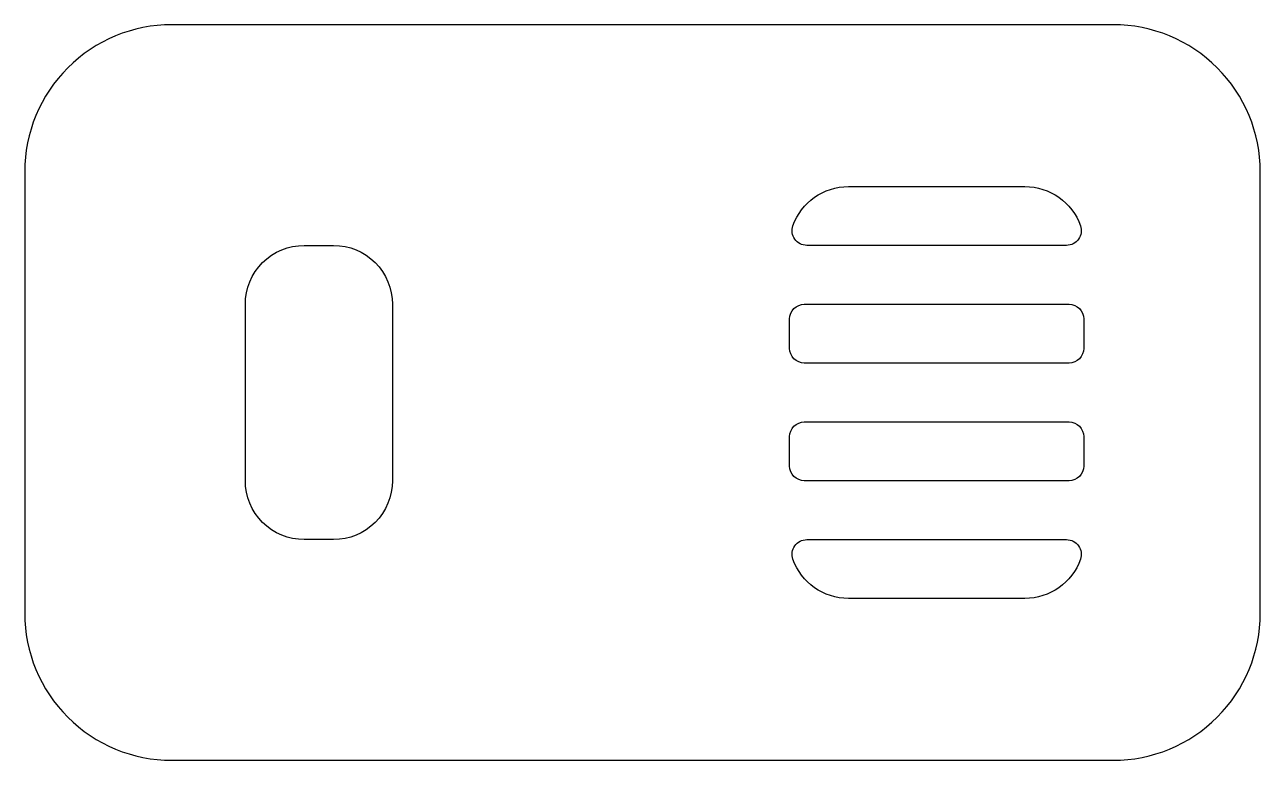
# Model space of a CAD drawing. Header units: millimetres. Extents: x -37 to 5, y -5 to 20.
import ezdxf

# ---------------------------------------------------------------- set-up
doc = ezdxf.new("R2010")
doc.units = ezdxf.units.MM

msp = doc.modelspace()

# ---------------------------------------------------------------- linework, layer by layer
for points in [[(0, 20), (-32, 20, 0.414214), (-37, 15), (-37, 0, 0.414214), (-32, -5), (0, -5, 0.414214), (5, 0), (5, 15, 0.414214)], [(-10.886, 13.167, -0.317837), (-9, 14.5), (-3, 14.5, -0.317837), (-1.114, 13.167, -0.517638), (-1.586, 12.5), (-10.414, 12.5, -0.517638)], [(-29.5, 10.5, -0.414214), (-27.5, 12.5), (-26.5, 12.5, -0.414214), (-24.5, 10.5), (-24.5, 4.5, -0.414214), (-26.5, 2.5), (-27.5, 2.5, -0.414214), (-29.5, 4.5)], [(-1, 9, -0.414214), (-1.5, 8.5), (-10.5, 8.5, -0.414214), (-11, 9), (-11, 10, -0.414214), (-10.5, 10.5), (-1.5, 10.5, -0.414214), (-1, 10)], [(-1, 5, -0.414214), (-1.5, 4.5), (-10.5, 4.5, -0.414214), (-11, 5), (-11, 6, -0.414214), (-10.5, 6.5), (-1.5, 6.5, -0.414214), (-1, 6)], [(-1.114, 1.833, -0.317837), (-3, 0.5), (-9, 0.5, -0.317837), (-10.886, 1.833, -0.517638), (-10.414, 2.5), (-1.586, 2.5, -0.517638)]]:
    msp.add_lwpolyline(points, format="xyb", close=True)

doc.saveas('drawing.dxf')
